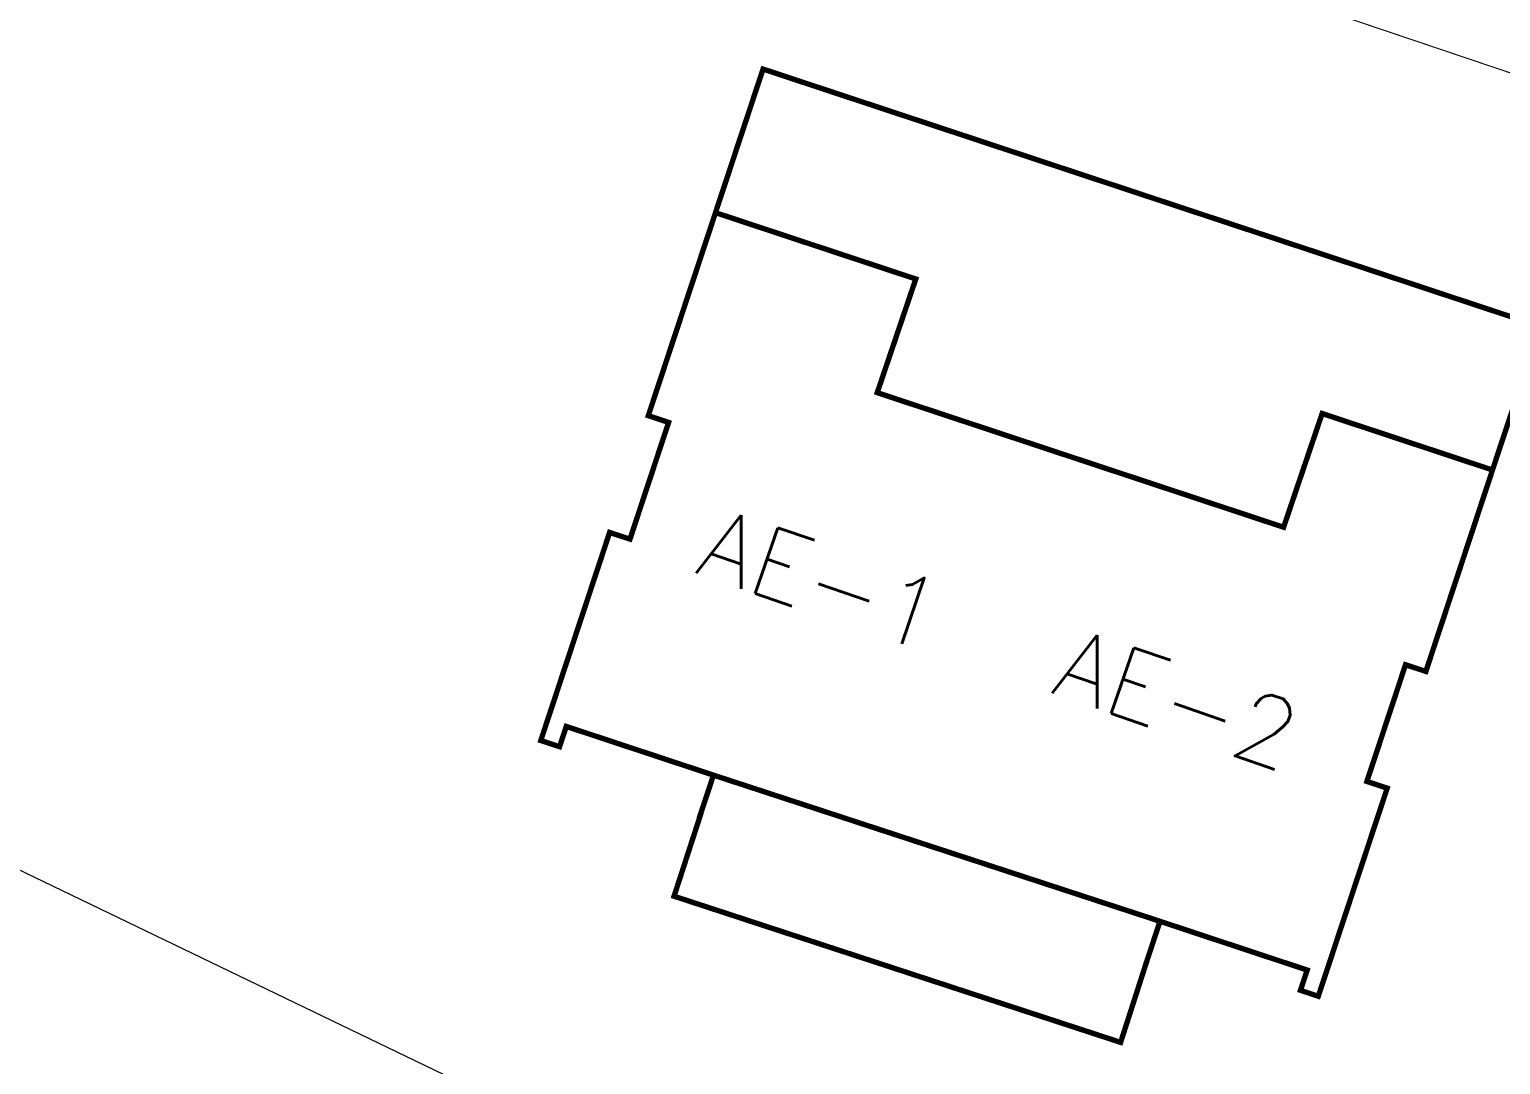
# Model space of a CAD drawing. Header units: inches. Extents: x 350994 to 353538, y 1581369 to 1583842.
# Drawn here: x 351387.01 to 351414.53, y 1583221.02 to 1583240.38 of the extents above; entities that cross this region are included whole.
import ezdxf
from ezdxf.enums import TextEntityAlignment as Align

# ---------------------------------------------------------------- set-up
doc = ezdxf.new("R2010")
doc.units = ezdxf.units.IN
doc.header["$MEASUREMENT"] = 0
for name, pattern in [('1', [0]), ('ACAD_ISO03W100', [30, 12, -18]), ('DASHDOTX2', [2, 1, -0.5, 0, -0.5])]:
    doc.linetypes.add(name, pattern=pattern)
for name, color, linetype in [('BOUNDARY', 5, 'Continuous'), ('BULDING', 5, '1'), ('CULVERT', 255, '1'), ('CW', 94, '1'), ('EP TF', 5, 'Continuous')]:
    doc.layers.add(name, color=color, linetype=linetype)
doc.styles.add('ROMANS', font='ROMANS.shx')
doc.styles.get("Standard").update_dxf_attribs({"font": 'arial.ttf'})
doc.linetypes.add('SILT_FENCE', pattern='A,0.5,-0.2,["EP",Standard,S=0.1,R=0,X=-0.1,Y=-0.05],-0.2', length=0.9)

msp = doc.modelspace()

# ---------------------------------------------------------------- linework, layer by layer
at = {"layer": 'BOUNDARY', "lineweight": 5, "elevation": 100.418}
msp.add_lwpolyline([(351399.56, 1583225.671, 0.1, 0.1, 0), (351399.556, 1583225.672, 0.1, 0.1, 0), (351399.808, 1583226.432, 0.1, 0.1, 0), (351397.055, 1583227.343, 0.1, 0.1, 0), (351396.929, 1583226.964, 0.1, 0.1, 0), (351396.578, 1583227.08, 0.1, 0.1, 0), (351397.866, 1583230.972, 0.1, 0.1, 0), (351398.246, 1583230.846, 0.1, 0.1, 0), (351398.969, 1583233.03, 0.1, 0.1, 0), (351398.589, 1583233.156, 0.1, 0.1, 0), (351399.846, 1583236.953, 0.1, 0.1, 0), (351399.846, 1583236.953, 0.1, 0.1, 0), (351403.593, 1583235.713, 0.1, 0.1, 0), (351402.872, 1583233.586, 0.1, 0.1, 0), (351410.474, 1583231.069, 0.1, 0.1, 0), (351411.195, 1583233.196, 0.1, 0.1, 0), (351414.382, 1583232.14, 0.1, 0.1, 0), (351414.382, 1583232.14, 0.1, 0.1, 0), (351414.382, 1583232.14, 0.1, 0.1, 0), (351414.382, 1583232.14, 0.1, 0.1, 0), (351413.135, 1583228.372, 0.1, 0.1, 0), (351412.755, 1583228.497, 0.1, 0.1, 0), (351412.032, 1583226.314, 0.1, 0.1, 0), (351412.412, 1583226.188, 0.1, 0.1, 0), (351411.123, 1583222.296, 0.1, 0.1, 0), (351410.789, 1583222.407, 0.1, 0.1, 0), (351410.915, 1583222.786, 0.1, 0.1, 0), (351408.162, 1583223.698, 0.1, 0.1, 0), (351407.922, 1583222.975, 0.1, 0.1, 0), (351407.425, 1583221.433, 0.1, 0.1, 0), (351399.071, 1583224.167, 0.1, 0.1, 0), (351399.56, 1583225.671, 0, 0, 0)], format="xyseb", dxfattribs=at)
at = {"layer": 'BOUNDARY', "lineweight": 5, "const_width": 0.1, "elevation": 100.418}
msp.add_lwpolyline([(351399.808, 1583226.432), (351408.162, 1583223.698)], dxfattribs=at)
at = {"layer": 'CULVERT', "color": 250, "linetype": 'DASHDOTX2', "lineweight": 5, "ltscale": 2, "const_width": 0.02}
msp.add_lwpolyline([(351567.114, 1583218.213), (351558.244, 1583191.154), (351387.534, 1583248.736), (351393.827, 1583272.769)], dxfattribs=at)
at = {"layer": 'CW', "linetype": 'ACAD_ISO03W100', "lineweight": 5, "ltscale": 0.1, "const_width": 0.1, "elevation": 100.418}
msp.add_lwpolyline([(351399.846, 1583236.953), (351400.736, 1583239.639), (351415.272, 1583234.827), (351414.382, 1583232.14)], dxfattribs=at)
at = {"layer": 'EP TF', "color": 252, "linetype": 'SILT_FENCE', "lineweight": 5, "ltscale": 6, "elevation": 98.457}
msp.add_lwpolyline([(351860.599, 1583050.457), (351843.117, 1583054.927), (351805.428, 1583069.434), (351749.996, 1583088.043), (351693.324, 1583107.195), (351559.818, 1583166.634), (351530.996, 1583175.986), (351505.516, 1583184.189), (351479.554, 1583192.598), (351455.022, 1583200.395), (351427.507, 1583209.446), (351401.181, 1583217.744), (351377.104, 1583229.332), (351383.888, 1583253.394), (351390.184, 1583276.102), (351398.171, 1583304.68), (351406.613, 1583334.671), (351412.571, 1583355.244), (351419.656, 1583379.976), (351427.743, 1583409.247), (351437.315, 1583441.687)], dxfattribs=at)

# ---------------------------------------------------------------- texts
at = {"layer": 'BULDING', "color": 0, "linetype": 'Continuous', "lineweight": 9, "style": 'ROMANS'}
for s, p in [('AE-1', (351401.828, 1583230.092, 92.367)), ('AE-2', (351408.487, 1583227.848, 92.367))]:
    msp.add_text(s, height=1.3, rotation=341.0931, dxfattribs=at).set_placement(p, align=Align.MIDDLE_CENTER)

doc.saveas('drawing.dxf')
